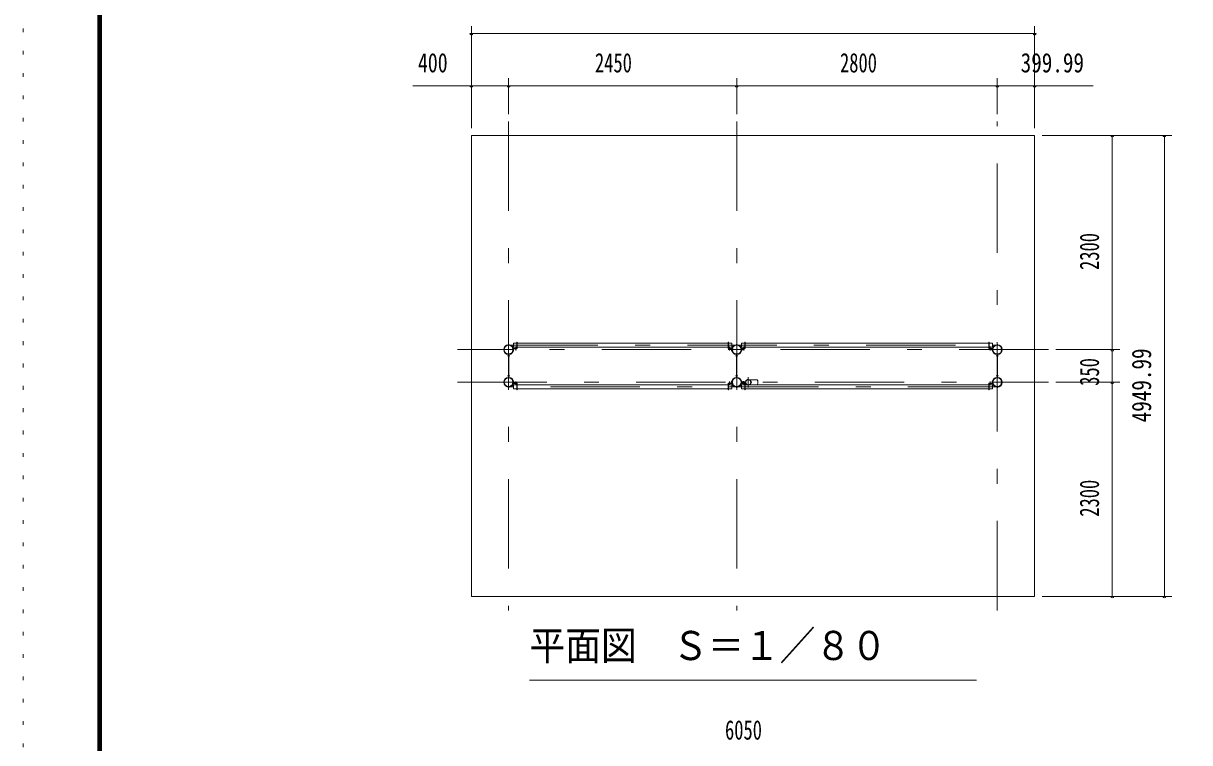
# Model space of a CAD drawing. Units: millimetres, scale not verified. Extents: x -34835 to 34837, y -16800 to 16800.
# Drawn here: x -12683 to -153, y -6191 to 1535 of the extents above; entities that cross this region are included whole.
import ezdxf
from ezdxf.enums import TextEntityAlignment as Align

# ---------------------------------------------------------------- set-up
doc = ezdxf.new("R2010")
doc.units = ezdxf.units.MM
doc.header["$LTSCALE"] = 80
doc.linetypes.add('USER3', pattern=[24, 12, -5, 2, -5])
doc.linetypes.add('USER4', pattern=[3, 0.5, -2.5])
for name, color, linetype, lineweight in [('0-2_1-08BOLD', 7, 'Continuous', 18), ('0-3_1-28CENTER', 3, 'USER3', 18), ('0-5_1-58DIM', 3, 'Continuous', 18), ('0-C_F-F1PAPER', 5, 'Continuous', 18), ('0-D_F-E_J_ADD', 5, 'USER4', 18)]:
    doc.layers.add(name, color=color, linetype=linetype, lineweight=lineweight)
doc.styles.add('ＭＳ ゴシック', font='')
doc.styles.get('ＭＳ ゴシック').set_extended_font_data('MS Gothic')

msp = doc.modelspace()

# ---------------------------------------------------------------- linework, layer by layer
at = {"layer": '0-2_1-08BOLD'}
for p, q in [((-7383.31, -1956.76), (-7412.91, -1956.76)), ((-7412.91, -1959.96), (-7383.31, -1959.96)), ((-5109.71, -1899.45), (-7378.11, -1899.45)), ((-7378.11, -1942.16), (-5109.71, -1942.16)), ((-5106.51, -1942.15), (-5071.41, -1942.15)), ((-5104.51, -1956.76), (-5074.91, -1956.76)), ((-5074.91, -1959.96), (-5104.51, -1959.96)), ((-5069.71, -1961.95), (-5069.71, -1981.95)), ((-4966.4, -1942.15), (-4931.31, -1942.15)), ((-4933.31, -1956.76), (-4962.91, -1956.76)), ((-4962.91, -1959.96), (-4933.31, -1959.96)), ((-2309.71, -1899.45), (-4928.11, -1899.45)), ((-4928.11, -1942.16), (-2309.71, -1942.16)), ((-2306.51, -1888.95), (-2306.51, -1954.75)), ((-2271.41, -1899.45), (-2306.51, -1899.45)), ((-2306.51, -1942.15), (-2271.41, -1942.15)), ((-2304.51, -1956.76), (-2274.91, -1956.76)), ((-2274.91, -1959.96), (-2304.51, -1959.96)), ((-2271.41, -1942.16), (-2271.41, -1899.45)), ((-7470.31, -2020.74), (-7470.31, -2269.17)), ((-7467.51, -2024.27), (-7470.31, -2024.27)), ((-7467.51, -2269.17), (-7467.51, -2020.74)), ((-5020.31, -2020.74), (-5020.31, -2269.17)), ((-5017.51, -2024.27), (-5020.31, -2024.27)), ((-5017.51, -2269.17), (-5017.51, -2020.74)), ((-2220.3, -2269.17), (-2220.3, -2020.74)), ((-2220.3, -2024.27), (-2217.5, -2024.27)), ((-2217.5, -2020.74), (-2217.5, -2269.17)), ((-7470.31, -2265.64), (-7467.51, -2265.64)), ((-7418.11, -2327.95), (-7418.11, -2307.96)), ((-7412.91, -2329.95), (-7383.31, -2329.95)), ((-7383.31, -2333.15), (-7412.91, -2333.15)), ((-7378.11, -2347.75), (-5109.71, -2347.75)), ((-5106.51, -2347.75), (-5071.41, -2347.75)), ((-5074.91, -2329.95), (-5104.51, -2329.95)), ((-5104.51, -2333.15), (-5074.91, -2333.15)), ((-5020.31, -2265.64), (-5017.51, -2265.64)), ((-4968.2, -2316.95), (-4922, -2316.95)), ((-4922, -2322.95), (-4968.2, -2322.95)), ((-4923.4, -2315.35), (-4966.71, -2315.35)), ((-4966.71, -2324.55), (-4923.4, -2324.55)), ((-4962.91, -2329.95), (-4933.31, -2329.95)), ((-4933.31, -2333.15), (-4962.91, -2333.15)), ((-4928.11, -2347.75), (-2309.71, -2347.75)), ((-4885.14, -2292.45), (-4800.56, -2292.45)), ((-4800.56, -2347.45), (-4885.14, -2347.45)), ((-2306.51, -2347.75), (-2271.41, -2347.75)), ((-2274.91, -2329.95), (-2304.51, -2329.95)), ((-2304.51, -2333.15), (-2274.91, -2333.15)), ((-2269.71, -2307.96), (-2269.71, -2327.95)), ((-2217.5, -2265.64), (-2220.3, -2265.64)), ((-5109.71, -2390.45), (-7378.11, -2390.45)), ((-2309.71, -2390.45), (-4928.11, -2390.45))]:
    msp.add_line(p, q, dxfattribs=at)
msp.add_lwpolyline([(-1818.92, 330.04), (-1818.92, -4619.95), (-7868.91, -4619.95), (-7868.91, 330.04)], close=True, dxfattribs=at)
for points in [[(-7414.91, -1961.95), (-7414.91, -1981.95), (-7418.11, -1981.95), (-7418.11, -1961.95)], [(-7381.31, -1899.45), (-7416.41, -1899.45), (-7416.41, -1942.16), (-7381.31, -1942.16)], [(-7378.11, -1954.75), (-7378.11, -1888.95), (-7381.31, -1888.95), (-7381.31, -1954.75)], [(-5106.51, -1954.75), (-5106.51, -1888.95), (-5109.71, -1888.95), (-5109.71, -1954.75)], [(-5071.41, -1942.16), (-5071.41, -1899.45), (-5106.51, -1899.45)], [(-5069.71, -1981.95), (-5072.91, -1981.95), (-5072.91, -1961.95)], [(-4968.11, -1961.95), (-4968.11, -1981.95), (-4964.91, -1981.95), (-4964.91, -1961.95)], [(-4931.31, -1899.45), (-4966.4, -1899.45), (-4966.4, -1942.16)], [(-4931.31, -1954.75), (-4931.31, -1888.95), (-4928.11, -1888.95), (-4928.11, -1954.75)], [(-2309.71, -1954.75), (-2309.71, -1888.95), (-2306.51, -1888.95)], [(-2272.91, -1961.95), (-2272.91, -1981.95), (-2269.71, -1981.95), (-2269.71, -1961.95)], [(-7470.31, -2052.27), (-7471.91, -2052.27), (-7471.91, -2022.27)], [(-7465.91, -2022.27), (-7465.91, -2052.27), (-7467.51, -2052.27)], [(-5021.91, -2022.27), (-5021.91, -2052.27), (-5020.31, -2052.27)], [(-5017.51, -2052.27), (-5015.91, -2052.27), (-5015.91, -2022.27)], [(-2221.9, -2022.27), (-2221.9, -2052.27), (-2220.3, -2052.27)], [(-2217.5, -2052.27), (-2215.9, -2052.27), (-2215.9, -2022.27)], [(-7470.31, -2237.64), (-7471.91, -2237.64), (-7471.91, -2267.64)], [(-7465.91, -2267.64), (-7465.91, -2237.64), (-7467.51, -2237.64)], [(-5021.91, -2267.64), (-5021.91, -2237.64), (-5020.31, -2237.64)], [(-5017.51, -2237.64), (-5015.91, -2237.64), (-5015.91, -2267.64)], [(-2221.9, -2267.64), (-2221.9, -2237.64), (-2220.3, -2237.64)], [(-2217.5, -2237.64), (-2215.9, -2237.64), (-2215.9, -2267.64)], [(-7418.11, -2307.96), (-7414.91, -2307.96), (-7414.91, -2327.95)], [(-7381.31, -2390.45), (-7416.41, -2390.45), (-7416.41, -2347.75), (-7381.31, -2347.75)], [(-7381.31, -2335.15), (-7381.31, -2400.96), (-7378.11, -2400.96), (-7378.11, -2335.15)], [(-5106.51, -2335.15), (-5106.51, -2400.96), (-5109.71, -2400.96), (-5109.71, -2335.15)], [(-5071.41, -2347.75), (-5071.41, -2390.45), (-5106.51, -2390.45)], [(-5069.71, -2327.95), (-5069.71, -2307.96), (-5072.91, -2307.96), (-5072.91, -2327.95)], [(-4964.91, -2327.95), (-4964.91, -2307.96), (-4968.11, -2307.96), (-4968.11, -2327.95)], [(-4931.31, -2390.45), (-4966.41, -2390.45), (-4966.41, -2347.75), (-4931.31, -2347.75)], [(-4928.11, -2335.15), (-4928.11, -2400.96), (-4931.31, -2400.96), (-4931.31, -2335.15)], [(-2306.51, -2335.15), (-2306.51, -2400.96), (-2309.71, -2400.96), (-2309.71, -2335.15)], [(-2271.41, -2347.75), (-2271.41, -2390.45), (-2306.51, -2390.45)], [(-2272.91, -2327.95), (-2272.91, -2307.96), (-2269.71, -2307.96)]]:
    msp.add_lwpolyline(points, dxfattribs=at)
for centre, radius in [((-7468.91, -1969.96), 50.8), ((-7468.91, -1969.96), 46.6), ((-7468.91, -1915.3), 2.25), ((-5018.91, -1969.96), 50.8), ((-5018.91, -1969.96), 46.6), ((-5018.91, -1915.3), 2.25), ((-2218.91, -1969.96), 50.8), ((-2218.91, -1969.96), 46.6), ((-2218.91, -1915.3), 2.25), ((-7468.91, -2319.95), 50.8), ((-7468.91, -2319.95), 46.6), ((-7468.91, -2374.61), 2.25), ((-5073.56, -2319.95), 2.25), ((-5018.91, -2319.95), 52.4), ((-5018.91, -2319.95), 50.8), ((-5018.91, -2319.95), 46.6), ((-5018.91, -2374.61), 2.25), ((-4894.66, -2319.95), 27.5), ((-4863.31, -2319.95), 2.25), ((-2218.91, -2319.95), 50.8), ((-2218.91, -2319.95), 46.6), ((-2218.91, -2374.61), 2.25)]:
    msp.add_circle(centre, radius, dxfattribs=at)
for centre, radius, start, end in [((-7468.91, -1969.96), 52.4, 93.34433, 266.72241), ((-7468.91, -1915.3), 3.85, 322.09248, 270), ((-7468.91, -1969.96), 52.4, 273.28569, 90), ((-7412.91, -1961.95), 5.2, 90, 180), ((-7412.91, -1961.95), 2, 90, 180), ((-7383.31, -1954.75), 2, 270, 0), ((-7383.31, -1954.75), 5.2, 270, 0), ((-5104.51, -1954.75), 5.2, 180, 270), ((-5104.51, -1954.75), 2, 180, 270), ((-5074.91, -1961.95), 5.2, 0, 90), ((-5074.91, -1961.95), 2, 0, 90), ((-5018.91, -1969.96), 52.4, 90, 266.71431), ((-5018.91, -1915.3), 3.85, 270, 217.90752), ((-5018.91, -1969.96), 52.4, 273.27759, 86.65567), ((-4962.91, -1961.95), 5.2, 90, 180), ((-4962.91, -1961.95), 2, 90, 180), ((-4933.31, -1954.75), 2, 270, 0), ((-4933.31, -1954.75), 5.2, 270, 0), ((-2304.51, -1954.75), 5.2, 180, 270), ((-2304.51, -1954.75), 2, 180, 270), ((-2274.91, -1961.95), 5.2, 0, 90), ((-2274.91, -1961.95), 2, 0, 90), ((-2218.91, -1969.96), 52.4, 93.34433, 266.72241), ((-2218.91, -1915.3), 3.85, 322.09248, 270), ((-2218.91, -1969.96), 52.4, 273.28569, 90), ((-7468.91, -2319.95), 52.4, 93.27759, 266.65567), ((-7468.91, -2374.61), 3.85, 90, 37.90752), ((-7468.91, -2319.95), 52.4, 270, 86.71431), ((-7412.91, -2327.95), 5.2, 180, 270), ((-7412.91, -2327.95), 2, 180, 270), ((-7383.31, -2335.15), 5.2, 0, 90), ((-7383.31, -2335.15), 2, 0, 90), ((-5104.51, -2335.15), 5.2, 90, 180), ((-5104.51, -2335.15), 2, 90, 180), ((-5073.56, -2319.95), 3.85, 52.09248, 0), ((-5074.91, -2327.95), 2, 270, 0), ((-5074.91, -2327.95), 5.2, 270, 0), ((-5018.91, -2374.61), 3.85, 142.09248, 90), ((-4962.91, -2327.95), 5.2, 180, 270), ((-4962.91, -2327.95), 2, 180, 270), ((-4933.31, -2335.15), 5.2, 0, 90), ((-4933.31, -2335.15), 2, 0, 90), ((-4894.66, -2319.95), 29.1, 0, 170.90512), ((-4894.66, -2319.95), 29.1, 189.09488, 354.06984), ((-4912.06, -2319.95), 44.9, 19.58864, 37.76454), ((-4912.06, -2319.95), 44.9, 322.23546, 340.41136), ((-4863.31, -2319.95), 3.85, 180, 128.65778), ((-4836.06, -2319.95), 44.9, 322.23546, 37.76454), ((-2304.51, -2335.15), 5.2, 90, 180), ((-2304.51, -2335.15), 2, 90, 180), ((-2274.91, -2327.95), 2, 270, 0), ((-2274.91, -2327.95), 5.2, 270, 0), ((-2218.91, -2319.95), 52.4, 93.27759, 266.65567), ((-2218.91, -2374.61), 3.85, 90, 37.90752), ((-2218.91, -2319.95), 52.4, 270, 86.71431)]:
    msp.add_arc(centre, radius, start, end, dxfattribs=at)
at = {"layer": '0-3_1-28CENTER'}
for p, q in [((-7468.91, 480.04), (-7468.91, -4769.95)), ((-5018.91, 480.04), (-5018.91, -4769.95)), ((-2218.91, -4769.95), (-2218.91, 480.04)), ((-1668.91, -1969.96), (-8018.91, -1969.96)), ((-7468.91, -1920.81), (-2218.91, -1920.81)), ((-7393.11, -1978.96), (-7393.11, -1937.16)), ((-5094.71, -1978.95), (-5094.71, -1937.16)), ((-4943.11, -1937.16), (-4943.11, -1978.95)), ((-2294.71, -1937.16), (-2294.71, -1978.95)), ((-7480.91, -2037.27), (-7456.91, -2037.27)), ((-5006.91, -2037.27), (-5030.91, -2037.27)), ((-2230.91, -2037.27), (-2206.9, -2037.27)), ((-7456.91, -2252.64), (-7480.91, -2252.64)), ((-5006.91, -2252.64), (-5030.91, -2252.64)), ((-2206.9, -2252.64), (-2230.91, -2252.64)), ((-8018.91, -2319.95), (-1668.91, -2319.95)), ((-2218.91, -2369.1), (-7468.91, -2369.1)), ((-7393.11, -2352.75), (-7393.11, -2310.95)), ((-5094.71, -2310.95), (-5094.71, -2352.75)), ((-4945.14, -2330.72), (-4945.14, -2309.19)), ((-4943.11, -2310.95), (-4943.11, -2352.75)), ((-4894.66, -2374.95), (-4894.66, -2264.95)), ((-2294.71, -2310.95), (-2294.71, -2352.75))]:
    msp.add_line(p, q, dxfattribs=at)
at = {"layer": '0-5_1-58DIM'}
for p, q in [((-7868.91, 1505.04), (-7868.91, 410.04)), ((-1818.92, 410.04), (-1818.92, 1505.04)), ((-7852.91, 1425.04), (-7884.91, 1425.04)), ((-7868.91, 1425.04), (-1818.92, 1425.04)), ((-1802.92, 1425.04), (-1834.92, 1425.04)), ((-7468.91, 945.04), (-7468.91, 560.04)), ((-5018.91, 945.04), (-5018.91, 560.04)), ((-2218.91, 560.04), (-2218.91, 945.04)), ((-7868.91, 865.04), (-8496.91, 865.04)), ((-7852.91, 865.04), (-7884.91, 865.04)), ((-7868.91, 865.04), (-7468.91, 865.04)), ((-7452.91, 865.04), (-7484.91, 865.04)), ((-7468.91, 865.04), (-5018.91, 865.04)), ((-5002.91, 865.04), (-5034.91, 865.04)), ((-5018.91, 865.04), (-2218.91, 865.04)), ((-2202.91, 865.04), (-2234.91, 865.04)), ((-2218.91, 865.04), (-1818.92, 865.04)), ((-1802.92, 865.04), (-1834.92, 865.04)), ((-1818.91, 865.04), (-1190.92, 865.04)), ((-1738.92, 330.04), (-343.92, 330.04)), ((-967.91, 330.04), (-999.91, 330.04)), ((-983.92, -1969.96), (-983.92, 330.04)), ((-407.92, 330.04), (-439.92, 330.04)), ((-423.92, 330.04), (-423.92, -4619.95)), ((-903.92, -1969.96), (-1588.91, -1969.96)), ((-967.91, -1969.96), (-999.91, -1969.96)), ((-983.92, -2319.95), (-983.92, -1969.96)), ((-1588.91, -2319.95), (-903.92, -2319.95)), ((-967.91, -2319.95), (-999.91, -2319.95)), ((-983.92, -4619.95), (-983.92, -2319.95)), ((-343.92, -4619.95), (-1738.92, -4619.95)), ((-967.91, -4619.95), (-999.91, -4619.95)), ((-407.92, -4619.95), (-439.92, -4619.95)), ((-7243.91, -5519.95), (-2443.91, -5519.95))]:
    msp.add_line(p, q, dxfattribs=at)
for centre in [(-7868.91, 1425.04), (-1818.92, 1425.04), (-7868.91, 865.04), (-7468.91, 865.04), (-5018.91, 865.04), (-2218.91, 865.04), (-1818.92, 865.04), (-983.91, 330.04), (-423.92, 330.04), (-983.91, -1969.96), (-983.91, -2319.95), (-983.91, -4619.95), (-423.92, -4619.95)]:
    msp.add_arc(centre, 16, 180, 0, dxfattribs=at)
at = {"layer": '0-C_F-F1PAPER'}
for points in [[(34037.47, -16000), (-11882.53, -16000), (-11882.53, 16160), (34037.47, 16160)], [(34033.47, -15996), (-11878.53, -15996), (-11878.53, 16156), (34033.47, 16156)], [(34029.47, -15992), (34029.47, 16152), (-11874.53, 16152), (-11874.53, -15992)], [(34025.47, -15988), (-11870.53, -15988), (-11870.53, 16148), (34025.47, 16148)], [(34021.47, -15984), (34021.47, 16144), (-11866.53, 16144), (-11866.53, -15984)], [(34017.47, -15980), (-11862.53, -15980), (-11862.53, 16140), (34017.47, 16140)], [(34013.47, -15976), (34013.47, 16136), (-11858.53, 16136), (-11858.53, -15976)], [(34009.47, -15972), (-11854.53, -15972), (-11854.53, 16132), (34009.47, 16132)], [(34005.47, -15968), (-11850.53, -15968), (-11850.53, 16128), (34005.47, 16128)], [(34001.47, -15964), (-11846.53, -15964), (-11846.53, 16124), (34001.47, 16124)], [(33997.47, -15960), (33997.47, 16120), (-11842.53, 16120), (-11842.53, -15960)]]:
    msp.add_lwpolyline(points, close=True, dxfattribs=at)
at = {"layer": '0-D_F-E_J_ADD'}
msp.add_lwpolyline([(34837.47, -16800), (-12682.53, -16800), (-12682.53, 16800), (34837.47, 16800)], close=True, dxfattribs=at)

# ---------------------------------------------------------------- texts
at = {"layer": '0-5_1-58DIM', "color": 7, "style": 'ＭＳ ゴシック'}
for s, height, width, p in [('400', 208.4, 0.75, (-8443.11, 945.04)), ('2450', 208.4, 0.7, (-6541.52, 945.04)), ('2800', 208.4, 0.7, (-3908.94, 945.04)), ('399.99', 208.4, 0.8, (-1968.24, 945.04)), ('平面図\u3000Ｓ＝１／８０', 312.6, 0.9, (-7243.91, -5397.32)), ('6050', 208.4, 0.7, (-5144.37, -6220.37))]:
    msp.add_text(s, height=height, dxfattribs=dict(at, width=width)).set_placement(p, align=Align.BOTTOM_LEFT)
for s, width, p in [('2300', 0.7, (-1063.91, -1114.25)), ('4949.99', 0.8, (-503.92, -2750.56)), ('350', 0.7, (-1063.91, -2358.19)), ('2300', 0.7, (-1063.91, -3764.25))]:
    msp.add_text(s, height=208.4, rotation=90, dxfattribs=dict(at, width=width)).set_placement(p, align=Align.BOTTOM_LEFT)

doc.saveas('drawing.dxf')
